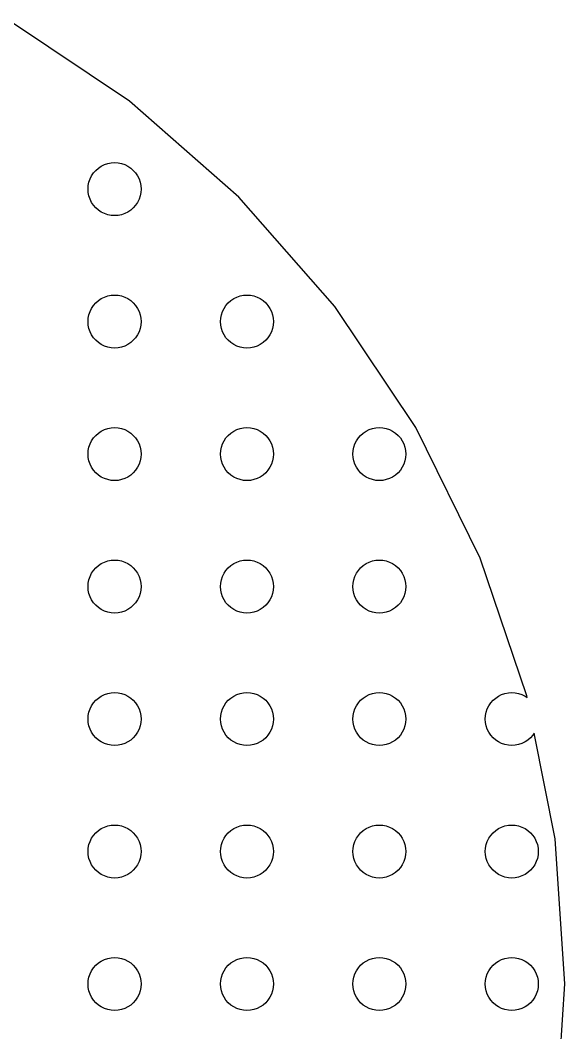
# Model space of a CAD drawing. Header units: metres. Extents: x -126 to 126, y -126 to 126.
# Drawn here: x 64.3 to 126, y -5.5 to 109.1 of the extents above; entities that cross this region are included whole.
import ezdxf

# ---------------------------------------------------------------- set-up
doc = ezdxf.new("R2010")
doc.units = ezdxf.units.M

msp = doc.modelspace()

# ---------------------------------------------------------------- linework, layer by layer
for p, q in [((76.7039, 99.9625), (63, 109.119)), ((89.0954, 89.0954), (76.7039, 99.9625)), ((73.8519, 92.7716), (74.2235, 92.8978)), ((74.2235, 92.8978), (74.6084, 92.9743)), ((74.6084, 92.9743), (75, 93)), ((75, 93), (75.3916, 92.9743)), ((75.3916, 92.9743), (75.7765, 92.8978)), ((75.7765, 92.8978), (76.148, 92.7716)), ((72.4019, 91.5), (72.6199, 91.8263)), ((72.6199, 91.8263), (72.8787, 92.1213)), ((72.8787, 92.1213), (73.1737, 92.3801)), ((73.1737, 92.3801), (73.5, 92.5981)), ((73.5, 92.5981), (73.8519, 92.7716)), ((76.148, 92.7716), (76.5, 92.5981)), ((76.5, 92.5981), (76.8263, 92.3801)), ((76.8263, 92.3801), (77.1213, 92.1213)), ((77.1213, 92.1213), (77.3801, 91.8263)), ((77.3801, 91.8263), (77.5981, 91.5)), ((72.0257, 90.3916), (72.1022, 90.7765)), ((72.1022, 90.7765), (72.2284, 91.148)), ((72.2284, 91.148), (72.4019, 91.5)), ((77.5981, 91.5), (77.7716, 91.148)), ((77.7716, 91.148), (77.8978, 90.7765)), ((77.8978, 90.7765), (77.9743, 90.3916)), ((72, 90), (72.0257, 90.3916)), ((72.0257, 89.6084), (72, 90)), ((72.1022, 89.2235), (72.0257, 89.6084)), ((77.9743, 89.6084), (77.8978, 89.2235)), ((77.9743, 90.3916), (78, 90)), ((78, 90), (77.9743, 89.6084)), ((72.2284, 88.8519), (72.1022, 89.2235)), ((72.4019, 88.5), (72.2284, 88.8519)), ((72.6199, 88.1737), (72.4019, 88.5)), ((77.5981, 88.5), (77.3801, 88.1737)), ((77.7716, 88.8519), (77.5981, 88.5)), ((77.8978, 89.2235), (77.7716, 88.8519)), ((99.9625, 76.7039), (89.0954, 89.0954)), ((72.8787, 87.8787), (72.6199, 88.1737)), ((73.1737, 87.6199), (72.8787, 87.8787)), ((73.5, 87.4019), (73.1737, 87.6199)), ((73.8519, 87.2284), (73.5, 87.4019)), ((74.2235, 87.1022), (73.8519, 87.2284)), ((76.148, 87.2284), (75.7765, 87.1022)), ((76.5, 87.4019), (76.148, 87.2284)), ((76.8263, 87.6199), (76.5, 87.4019)), ((77.1213, 87.8787), (76.8263, 87.6199)), ((77.3801, 88.1737), (77.1213, 87.8787)), ((74.6084, 87.0257), (74.2235, 87.1022)), ((75, 87), (74.6084, 87.0257)), ((75.3916, 87.0257), (75, 87)), ((75.7765, 87.1022), (75.3916, 87.0257)), ((74.2235, 77.8978), (74.6084, 77.9743)), ((74.6084, 77.9743), (75, 78)), ((75, 78), (75.3916, 77.9743)), ((75.3916, 77.9743), (75.7765, 77.8978)), ((89.2235, 77.8978), (89.6084, 77.9743)), ((89.6084, 77.9743), (90, 78)), ((90, 78), (90.3916, 77.9743)), ((90.3916, 77.9743), (90.7765, 77.8978)), ((72.4019, 76.5), (72.6199, 76.8263)), ((72.6199, 76.8263), (72.8787, 77.1213)), ((72.8787, 77.1213), (73.1737, 77.3801)), ((73.1737, 77.3801), (73.5, 77.5981)), ((73.5, 77.5981), (73.8519, 77.7716)), ((73.8519, 77.7716), (74.2235, 77.8978)), ((75.7765, 77.8978), (76.148, 77.7716)), ((76.148, 77.7716), (76.5, 77.5981)), ((76.5, 77.5981), (76.8263, 77.3801)), ((76.8263, 77.3801), (77.1213, 77.1213)), ((77.1213, 77.1213), (77.3801, 76.8263)), ((77.3801, 76.8263), (77.5981, 76.5)), ((87.4019, 76.5), (87.6199, 76.8263)), ((87.6199, 76.8263), (87.8787, 77.1213)), ((87.8787, 77.1213), (88.1737, 77.3801)), ((88.1737, 77.3801), (88.5, 77.5981)), ((88.5, 77.5981), (88.8519, 77.7716)), ((88.8519, 77.7716), (89.2235, 77.8978)), ((90.7765, 77.8978), (91.148, 77.7716)), ((91.148, 77.7716), (91.5, 77.5981)), ((91.5, 77.5981), (91.8263, 77.3801)), ((91.8263, 77.3801), (92.1213, 77.1213)), ((92.1213, 77.1213), (92.3801, 76.8263)), ((92.3801, 76.8263), (92.5981, 76.5)), ((72.0257, 75.3916), (72.1022, 75.7765)), ((72.1022, 75.7765), (72.2284, 76.148)), ((72.2284, 76.148), (72.4019, 76.5)), ((77.5981, 76.5), (77.7716, 76.148)), ((77.7716, 76.148), (77.8978, 75.7765)), ((77.8978, 75.7765), (77.9743, 75.3916)), ((87.0257, 75.3916), (87.1022, 75.7765)), ((87.1022, 75.7765), (87.2284, 76.148)), ((87.2284, 76.148), (87.4019, 76.5)), ((92.5981, 76.5), (92.7716, 76.148)), ((92.7716, 76.148), (92.8978, 75.7765)), ((92.8978, 75.7765), (92.9743, 75.3916)), ((109.119, 63), (99.9625, 76.7039)), ((72, 75), (72.0257, 75.3916)), ((72.0257, 74.6084), (72, 75)), ((72.1022, 74.2235), (72.0257, 74.6084)), ((77.9743, 74.6084), (77.8978, 74.2235)), ((77.9743, 75.3916), (78, 75)), ((78, 75), (77.9743, 74.6084)), ((87, 75), (87.0257, 75.3916)), ((87.0257, 74.6084), (87, 75)), ((87.1022, 74.2235), (87.0257, 74.6084)), ((92.9743, 74.6084), (92.8978, 74.2235)), ((92.9743, 75.3916), (93, 75)), ((93, 75), (92.9743, 74.6084)), ((72.2284, 73.8519), (72.1022, 74.2235)), ((72.4019, 73.5), (72.2284, 73.8519)), ((72.6199, 73.1737), (72.4019, 73.5)), ((77.5981, 73.5), (77.3801, 73.1737)), ((77.7716, 73.8519), (77.5981, 73.5)), ((77.8978, 74.2235), (77.7716, 73.8519)), ((87.2284, 73.8519), (87.1022, 74.2235)), ((87.4019, 73.5), (87.2284, 73.8519)), ((87.6199, 73.1737), (87.4019, 73.5)), ((92.5981, 73.5), (92.3801, 73.1737)), ((92.7716, 73.8519), (92.5981, 73.5)), ((92.8978, 74.2235), (92.7716, 73.8519)), ((72.8787, 72.8787), (72.6199, 73.1737)), ((73.1737, 72.6199), (72.8787, 72.8787)), ((73.5, 72.4019), (73.1737, 72.6199)), ((73.8519, 72.2284), (73.5, 72.4019)), ((74.2235, 72.1022), (73.8519, 72.2284)), ((76.148, 72.2284), (75.7765, 72.1022)), ((76.5, 72.4019), (76.148, 72.2284)), ((76.8263, 72.6199), (76.5, 72.4019)), ((77.1213, 72.8787), (76.8263, 72.6199)), ((77.3801, 73.1737), (77.1213, 72.8787)), ((87.8787, 72.8787), (87.6199, 73.1737)), ((88.1737, 72.6199), (87.8787, 72.8787)), ((88.5, 72.4019), (88.1737, 72.6199)), ((88.8519, 72.2284), (88.5, 72.4019)), ((89.2235, 72.1022), (88.8519, 72.2284)), ((91.148, 72.2284), (90.7765, 72.1022)), ((91.5, 72.4019), (91.148, 72.2284)), ((91.8263, 72.6199), (91.5, 72.4019)), ((92.1213, 72.8787), (91.8263, 72.6199)), ((92.3801, 73.1737), (92.1213, 72.8787)), ((74.6084, 72.0257), (74.2235, 72.1022)), ((75, 72), (74.6084, 72.0257)), ((75.3916, 72.0257), (75, 72)), ((75.7765, 72.1022), (75.3916, 72.0257)), ((89.6084, 72.0257), (89.2235, 72.1022)), ((90, 72), (89.6084, 72.0257)), ((90.3916, 72.0257), (90, 72)), ((90.7765, 72.1022), (90.3916, 72.0257)), ((72.6199, 61.8263), (72.8787, 62.1213)), ((72.8787, 62.1213), (73.1737, 62.3801)), ((73.1737, 62.3801), (73.5, 62.5981)), ((73.5, 62.5981), (73.8519, 62.7716)), ((73.8519, 62.7716), (74.2235, 62.8978)), ((74.2235, 62.8978), (74.6084, 62.9743)), ((74.6084, 62.9743), (75, 63)), ((75, 63), (75.3916, 62.9743)), ((75.3916, 62.9743), (75.7765, 62.8978)), ((75.7765, 62.8978), (76.148, 62.7716)), ((76.148, 62.7716), (76.5, 62.5981)), ((76.5, 62.5981), (76.8263, 62.3801)), ((76.8263, 62.3801), (77.1213, 62.1213)), ((77.1213, 62.1213), (77.3801, 61.8263)), ((87.6199, 61.8263), (87.8787, 62.1213)), ((87.8787, 62.1213), (88.1737, 62.3801)), ((88.1737, 62.3801), (88.5, 62.5981)), ((88.5, 62.5981), (88.8519, 62.7716)), ((88.8519, 62.7716), (89.2235, 62.8978)), ((89.2235, 62.8978), (89.6084, 62.9743)), ((89.6084, 62.9743), (90, 63)), ((90, 63), (90.3916, 62.9743)), ((90.3916, 62.9743), (90.7765, 62.8978)), ((90.7765, 62.8978), (91.148, 62.7716)), ((91.148, 62.7716), (91.5, 62.5981)), ((91.5, 62.5981), (91.8263, 62.3801)), ((91.8263, 62.3801), (92.1213, 62.1213)), ((92.1213, 62.1213), (92.3801, 61.8263)), ((102.62, 61.8263), (102.879, 62.1213)), ((102.879, 62.1213), (103.174, 62.3801)), ((103.174, 62.3801), (103.5, 62.5981)), ((103.5, 62.5981), (103.852, 62.7716)), ((103.852, 62.7716), (104.224, 62.8978)), ((104.224, 62.8978), (104.608, 62.9743)), ((104.608, 62.9743), (105, 63)), ((105, 63), (105.392, 62.9743)), ((105.392, 62.9743), (105.776, 62.8978)), ((105.776, 62.8978), (106.148, 62.7716)), ((106.148, 62.7716), (106.5, 62.5981)), ((106.5, 62.5981), (106.826, 62.3801)), ((106.826, 62.3801), (107.121, 62.1213)), ((107.121, 62.1213), (107.38, 61.8263)), ((116.409, 48.2181), (109.119, 63)), ((72.0257, 60.3916), (72.1022, 60.7765)), ((72.1022, 60.7765), (72.2284, 61.148)), ((72.2284, 61.148), (72.4019, 61.5)), ((72.4019, 61.5), (72.6199, 61.8263)), ((77.3801, 61.8263), (77.5981, 61.5)), ((77.5981, 61.5), (77.7716, 61.148)), ((77.7716, 61.148), (77.8978, 60.7765)), ((77.8978, 60.7765), (77.9743, 60.3916)), ((87.0257, 60.3916), (87.1022, 60.7765)), ((87.1022, 60.7765), (87.2284, 61.148)), ((87.2284, 61.148), (87.4019, 61.5)), ((87.4019, 61.5), (87.6199, 61.8263)), ((92.3801, 61.8263), (92.5981, 61.5)), ((92.5981, 61.5), (92.7716, 61.148)), ((92.7716, 61.148), (92.8978, 60.7765)), ((92.8978, 60.7765), (92.9743, 60.3916)), ((102.026, 60.3916), (102.102, 60.7765)), ((102.102, 60.7765), (102.228, 61.148)), ((102.228, 61.148), (102.402, 61.5)), ((102.402, 61.5), (102.62, 61.8263)), ((107.38, 61.8263), (107.598, 61.5)), ((107.598, 61.5), (107.772, 61.148)), ((107.772, 61.148), (107.898, 60.7765)), ((107.898, 60.7765), (107.974, 60.3916)), ((72, 60), (72.0257, 60.3916)), ((72.0257, 59.6084), (72, 60)), ((77.9743, 60.3916), (78, 60)), ((78, 60), (77.9743, 59.6084)), ((87, 60), (87.0257, 60.3916)), ((87.0257, 59.6084), (87, 60)), ((92.9743, 60.3916), (93, 60)), ((93, 60), (92.9743, 59.6084)), ((102, 60), (102.026, 60.3916)), ((102.026, 59.6084), (102, 60)), ((107.974, 60.3916), (108, 60)), ((108, 60), (107.974, 59.6084)), ((72.1022, 59.2235), (72.0257, 59.6084)), ((72.2284, 58.8519), (72.1022, 59.2235)), ((72.4019, 58.5), (72.2284, 58.8519)), ((72.6199, 58.1737), (72.4019, 58.5)), ((77.5981, 58.5), (77.3801, 58.1737)), ((77.7716, 58.8519), (77.5981, 58.5)), ((77.8978, 59.2235), (77.7716, 58.8519)), ((77.9743, 59.6084), (77.8978, 59.2235)), ((87.1022, 59.2235), (87.0257, 59.6084)), ((87.2284, 58.8519), (87.1022, 59.2235)), ((87.4019, 58.5), (87.2284, 58.8519)), ((87.6199, 58.1737), (87.4019, 58.5)), ((92.5981, 58.5), (92.3801, 58.1737)), ((92.7716, 58.8519), (92.5981, 58.5)), ((92.8978, 59.2235), (92.7716, 58.8519)), ((92.9743, 59.6084), (92.8978, 59.2235)), ((102.102, 59.2235), (102.026, 59.6084)), ((102.228, 58.8519), (102.102, 59.2235)), ((102.402, 58.5), (102.228, 58.8519)), ((102.62, 58.1737), (102.402, 58.5)), ((107.598, 58.5), (107.38, 58.1737)), ((107.772, 58.8519), (107.598, 58.5)), ((107.898, 59.2235), (107.772, 58.8519)), ((107.974, 59.6084), (107.898, 59.2235)), ((72.8787, 57.8787), (72.6199, 58.1737)), ((73.1737, 57.6199), (72.8787, 57.8787)), ((73.5, 57.4019), (73.1737, 57.6199)), ((73.8519, 57.2284), (73.5, 57.4019)), ((76.5, 57.4019), (76.148, 57.2284)), ((76.8263, 57.6199), (76.5, 57.4019)), ((77.1213, 57.8787), (76.8263, 57.6199)), ((77.3801, 58.1737), (77.1213, 57.8787)), ((87.8787, 57.8787), (87.6199, 58.1737)), ((88.1737, 57.6199), (87.8787, 57.8787)), ((88.5, 57.4019), (88.1737, 57.6199)), ((88.8519, 57.2284), (88.5, 57.4019)), ((91.5, 57.4019), (91.148, 57.2284)), ((91.8263, 57.6199), (91.5, 57.4019)), ((92.1213, 57.8787), (91.8263, 57.6199)), ((92.3801, 58.1737), (92.1213, 57.8787)), ((102.879, 57.8787), (102.62, 58.1737)), ((103.174, 57.6199), (102.879, 57.8787)), ((103.5, 57.4019), (103.174, 57.6199)), ((103.852, 57.2284), (103.5, 57.4019)), ((106.5, 57.4019), (106.148, 57.2284)), ((106.826, 57.6199), (106.5, 57.4019)), ((107.121, 57.8787), (106.826, 57.6199)), ((107.38, 58.1737), (107.121, 57.8787)), ((74.2235, 57.1022), (73.8519, 57.2284)), ((74.6084, 57.0257), (74.2235, 57.1022)), ((75, 57), (74.6084, 57.0257)), ((75.3916, 57.0257), (75, 57)), ((75.7765, 57.1022), (75.3916, 57.0257)), ((76.148, 57.2284), (75.7765, 57.1022)), ((89.2235, 57.1022), (88.8519, 57.2284)), ((89.6084, 57.0257), (89.2235, 57.1022)), ((90, 57), (89.6084, 57.0257)), ((90.3916, 57.0257), (90, 57)), ((90.7765, 57.1022), (90.3916, 57.0257)), ((91.148, 57.2284), (90.7765, 57.1022)), ((104.224, 57.1022), (103.852, 57.2284)), ((104.608, 57.0257), (104.224, 57.1022)), ((105, 57), (104.608, 57.0257)), ((105.392, 57.0257), (105, 57)), ((105.776, 57.1022), (105.392, 57.0257)), ((106.148, 57.2284), (105.776, 57.1022)), ((121.707, 32.6112), (116.409, 48.2181)), ((72.6199, 46.8263), (72.8787, 47.1213)), ((72.8787, 47.1213), (73.1737, 47.3801)), ((73.1737, 47.3801), (73.5, 47.5981)), ((73.5, 47.5981), (73.8519, 47.7716)), ((73.8519, 47.7716), (74.2235, 47.8978)), ((74.2235, 47.8978), (74.6084, 47.9743)), ((74.6084, 47.9743), (75, 48)), ((75, 48), (75.3916, 47.9743)), ((75.3916, 47.9743), (75.7765, 47.8978)), ((75.7765, 47.8978), (76.148, 47.7716)), ((76.148, 47.7716), (76.5, 47.5981)), ((76.5, 47.5981), (76.8263, 47.3801)), ((76.8263, 47.3801), (77.1213, 47.1213)), ((77.1213, 47.1213), (77.3801, 46.8263)), ((87.6199, 46.8263), (87.8787, 47.1213)), ((87.8787, 47.1213), (88.1737, 47.3801)), ((88.1737, 47.3801), (88.5, 47.5981)), ((88.5, 47.5981), (88.8519, 47.7716)), ((88.8519, 47.7716), (89.2235, 47.8978)), ((89.2235, 47.8978), (89.6084, 47.9743)), ((89.6084, 47.9743), (90, 48)), ((90, 48), (90.3916, 47.9743)), ((90.3916, 47.9743), (90.7765, 47.8978)), ((90.7765, 47.8978), (91.148, 47.7716)), ((91.148, 47.7716), (91.5, 47.5981)), ((91.5, 47.5981), (91.8263, 47.3801)), ((91.8263, 47.3801), (92.1213, 47.1213)), ((92.1213, 47.1213), (92.3801, 46.8263)), ((102.62, 46.8263), (102.879, 47.1213)), ((102.879, 47.1213), (103.174, 47.3801)), ((103.174, 47.3801), (103.5, 47.5981)), ((103.5, 47.5981), (103.852, 47.7716)), ((103.852, 47.7716), (104.224, 47.8978)), ((104.224, 47.8978), (104.608, 47.9743)), ((104.608, 47.9743), (105, 48)), ((105, 48), (105.392, 47.9743)), ((105.392, 47.9743), (105.776, 47.8978)), ((105.776, 47.8978), (106.148, 47.7716)), ((106.148, 47.7716), (106.5, 47.5981)), ((106.5, 47.5981), (106.826, 47.3801)), ((106.826, 47.3801), (107.121, 47.1213)), ((107.121, 47.1213), (107.38, 46.8263)), ((72.1022, 45.7765), (72.2284, 46.148)), ((72.2284, 46.148), (72.4019, 46.5)), ((72.4019, 46.5), (72.6199, 46.8263)), ((77.3801, 46.8263), (77.5981, 46.5)), ((77.5981, 46.5), (77.7716, 46.148)), ((77.7716, 46.148), (77.8978, 45.7765)), ((87.1022, 45.7765), (87.2284, 46.148)), ((87.2284, 46.148), (87.4019, 46.5)), ((87.4019, 46.5), (87.6199, 46.8263)), ((92.3801, 46.8263), (92.5981, 46.5)), ((92.5981, 46.5), (92.7716, 46.148)), ((92.7716, 46.148), (92.8978, 45.7765)), ((102.102, 45.7765), (102.228, 46.148)), ((102.228, 46.148), (102.402, 46.5)), ((102.402, 46.5), (102.62, 46.8263)), ((107.38, 46.8263), (107.598, 46.5)), ((107.598, 46.5), (107.772, 46.148)), ((107.772, 46.148), (107.898, 45.7765)), ((72, 45), (72.0257, 45.3916)), ((72.0257, 44.6084), (72, 45)), ((72.0257, 45.3916), (72.1022, 45.7765)), ((77.8978, 45.7765), (77.9743, 45.3916)), ((77.9743, 45.3916), (78, 45)), ((78, 45), (77.9743, 44.6084)), ((87, 45), (87.0257, 45.3916)), ((87.0257, 44.6084), (87, 45)), ((87.0257, 45.3916), (87.1022, 45.7765)), ((92.8978, 45.7765), (92.9743, 45.3916)), ((92.9743, 45.3916), (93, 45)), ((93, 45), (92.9743, 44.6084)), ((102, 45), (102.026, 45.3916)), ((102.026, 44.6084), (102, 45)), ((102.026, 45.3916), (102.102, 45.7765)), ((107.898, 45.7765), (107.974, 45.3916)), ((107.974, 45.3916), (108, 45)), ((108, 45), (107.974, 44.6084)), ((72.1022, 44.2235), (72.0257, 44.6084)), ((72.2284, 43.8519), (72.1022, 44.2235)), ((72.4019, 43.5), (72.2284, 43.8519)), ((77.7716, 43.8519), (77.5981, 43.5)), ((77.8978, 44.2235), (77.7716, 43.8519)), ((77.9743, 44.6084), (77.8978, 44.2235)), ((87.1022, 44.2235), (87.0257, 44.6084)), ((87.2284, 43.8519), (87.1022, 44.2235)), ((87.4019, 43.5), (87.2284, 43.8519)), ((92.7716, 43.8519), (92.5981, 43.5)), ((92.8978, 44.2235), (92.7716, 43.8519)), ((92.9743, 44.6084), (92.8978, 44.2235)), ((102.102, 44.2235), (102.026, 44.6084)), ((102.228, 43.8519), (102.102, 44.2235)), ((102.402, 43.5), (102.228, 43.8519)), ((107.772, 43.8519), (107.598, 43.5)), ((107.898, 44.2235), (107.772, 43.8519)), ((107.974, 44.6084), (107.898, 44.2235)), ((72.6199, 43.1737), (72.4019, 43.5)), ((72.8787, 42.8787), (72.6199, 43.1737)), ((73.1737, 42.6199), (72.8787, 42.8787)), ((73.5, 42.4019), (73.1737, 42.6199)), ((76.8263, 42.6199), (76.5, 42.4019)), ((77.1213, 42.8787), (76.8263, 42.6199)), ((77.3801, 43.1737), (77.1213, 42.8787)), ((77.5981, 43.5), (77.3801, 43.1737)), ((87.6199, 43.1737), (87.4019, 43.5)), ((87.8787, 42.8787), (87.6199, 43.1737)), ((88.1737, 42.6199), (87.8787, 42.8787)), ((88.5, 42.4019), (88.1737, 42.6199)), ((91.8263, 42.6199), (91.5, 42.4019)), ((92.1213, 42.8787), (91.8263, 42.6199)), ((92.3801, 43.1737), (92.1213, 42.8787)), ((92.5981, 43.5), (92.3801, 43.1737)), ((102.62, 43.1737), (102.402, 43.5)), ((102.879, 42.8787), (102.62, 43.1737)), ((103.174, 42.6199), (102.879, 42.8787)), ((103.5, 42.4019), (103.174, 42.6199)), ((106.826, 42.6199), (106.5, 42.4019)), ((107.121, 42.8787), (106.826, 42.6199)), ((107.38, 43.1737), (107.121, 42.8787)), ((107.598, 43.5), (107.38, 43.1737)), ((73.8519, 42.2284), (73.5, 42.4019)), ((74.2235, 42.1022), (73.8519, 42.2284)), ((74.6084, 42.0257), (74.2235, 42.1022)), ((75, 42), (74.6084, 42.0257)), ((75.3916, 42.0257), (75, 42)), ((75.7765, 42.1022), (75.3916, 42.0257)), ((76.148, 42.2284), (75.7765, 42.1022)), ((76.5, 42.4019), (76.148, 42.2284)), ((88.8519, 42.2284), (88.5, 42.4019)), ((89.2235, 42.1022), (88.8519, 42.2284)), ((89.6084, 42.0257), (89.2235, 42.1022)), ((90, 42), (89.6084, 42.0257)), ((90.3916, 42.0257), (90, 42)), ((90.7765, 42.1022), (90.3916, 42.0257)), ((91.148, 42.2284), (90.7765, 42.1022)), ((91.5, 42.4019), (91.148, 42.2284)), ((103.852, 42.2284), (103.5, 42.4019)), ((104.224, 42.1022), (103.852, 42.2284)), ((104.608, 42.0257), (104.224, 42.1022)), ((105, 42), (104.608, 42.0257)), ((105.392, 42.0257), (105, 42)), ((105.776, 42.1022), (105.392, 42.0257)), ((106.148, 42.2284), (105.776, 42.1022)), ((106.5, 42.4019), (106.148, 42.2284)), ((72.6199, 31.8263), (72.8787, 32.1213)), ((72.8787, 32.1213), (73.1737, 32.3801)), ((73.1737, 32.3801), (73.5, 32.5981)), ((73.5, 32.5981), (73.8519, 32.7716)), ((73.8519, 32.7716), (74.2235, 32.8978)), ((74.2235, 32.8978), (74.6084, 32.9743)), ((74.6084, 32.9743), (75, 33)), ((75, 33), (75.3916, 32.9743)), ((75.3916, 32.9743), (75.7765, 32.8978)), ((75.7765, 32.8978), (76.148, 32.7716)), ((76.148, 32.7716), (76.5, 32.5981)), ((76.5, 32.5981), (76.8263, 32.3801)), ((76.8263, 32.3801), (77.1213, 32.1213)), ((77.1213, 32.1213), (77.3801, 31.8263)), ((87.6199, 31.8263), (87.8787, 32.1213)), ((87.8787, 32.1213), (88.1737, 32.3801)), ((88.1737, 32.3801), (88.5, 32.5981)), ((88.5, 32.5981), (88.8519, 32.7716)), ((88.8519, 32.7716), (89.2235, 32.8978)), ((89.2235, 32.8978), (89.6084, 32.9743)), ((89.6084, 32.9743), (90, 33)), ((90, 33), (90.3916, 32.9743)), ((90.3916, 32.9743), (90.7765, 32.8978)), ((90.7765, 32.8978), (91.148, 32.7716)), ((91.148, 32.7716), (91.5, 32.5981)), ((91.5, 32.5981), (91.8263, 32.3801)), ((91.8263, 32.3801), (92.1213, 32.1213)), ((92.1213, 32.1213), (92.3801, 31.8263)), ((102.62, 31.8263), (102.879, 32.1213)), ((102.879, 32.1213), (103.174, 32.3801)), ((103.174, 32.3801), (103.5, 32.5981)), ((103.5, 32.5981), (103.852, 32.7716)), ((103.852, 32.7716), (104.224, 32.8978)), ((104.224, 32.8978), (104.608, 32.9743)), ((104.608, 32.9743), (105, 33)), ((105, 33), (105.392, 32.9743)), ((105.392, 32.9743), (105.776, 32.8978)), ((105.776, 32.8978), (106.148, 32.7716)), ((106.148, 32.7716), (106.5, 32.5981)), ((106.5, 32.5981), (106.826, 32.3801)), ((106.826, 32.3801), (107.121, 32.1213)), ((107.121, 32.1213), (107.38, 31.8263)), ((117.62, 31.8263), (117.879, 32.1213)), ((117.879, 32.1213), (118.174, 32.3801)), ((118.174, 32.3801), (118.5, 32.5981)), ((118.5, 32.5981), (118.852, 32.7716)), ((118.852, 32.7716), (119.224, 32.8978)), ((119.224, 32.8978), (119.608, 32.9743)), ((119.608, 32.9743), (120, 33)), ((120, 33), (120.392, 32.9743)), ((120.392, 32.9743), (120.776, 32.8978)), ((120.776, 32.8978), (121.148, 32.7716)), ((121.148, 32.7716), (121.5, 32.5981)), ((121.5, 32.5981), (121.741, 32.4368)), ((121.741, 32.4368), (121.707, 32.6112)), ((72.1022, 30.7764), (72.2284, 31.148)), ((72.2284, 31.148), (72.4019, 31.5)), ((72.4019, 31.5), (72.6199, 31.8263)), ((77.3801, 31.8263), (77.5981, 31.5)), ((77.5981, 31.5), (77.7716, 31.148)), ((77.7716, 31.148), (77.8978, 30.7764)), ((87.1022, 30.7764), (87.2284, 31.148)), ((87.2284, 31.148), (87.4019, 31.5)), ((87.4019, 31.5), (87.6199, 31.8263)), ((92.3801, 31.8263), (92.5981, 31.5)), ((92.5981, 31.5), (92.7716, 31.148)), ((92.7716, 31.148), (92.8978, 30.7764)), ((102.102, 30.7764), (102.228, 31.148)), ((102.228, 31.148), (102.402, 31.5)), ((102.402, 31.5), (102.62, 31.8263)), ((107.38, 31.8263), (107.598, 31.5)), ((107.598, 31.5), (107.772, 31.148)), ((107.772, 31.148), (107.898, 30.7764)), ((117.102, 30.7764), (117.228, 31.148)), ((117.228, 31.148), (117.402, 31.5)), ((117.402, 31.5), (117.62, 31.8263)), ((72, 30), (72.0257, 30.3916)), ((72.0257, 29.6084), (72, 30)), ((72.0257, 30.3916), (72.1022, 30.7764)), ((77.8978, 30.7764), (77.9743, 30.3916)), ((77.9743, 30.3916), (78, 30)), ((78, 30), (77.9743, 29.6084)), ((87, 30), (87.0257, 30.3916)), ((87.0257, 29.6084), (87, 30)), ((87.0257, 30.3916), (87.1022, 30.7764)), ((92.8978, 30.7764), (92.9743, 30.3916)), ((92.9743, 30.3916), (93, 30)), ((93, 30), (92.9743, 29.6084)), ((102, 30), (102.026, 30.3916)), ((102.026, 29.6084), (102, 30)), ((102.026, 30.3916), (102.102, 30.7764)), ((107.898, 30.7764), (107.974, 30.3916)), ((107.974, 30.3916), (108, 30)), ((108, 30), (107.974, 29.6084)), ((117, 30), (117.026, 30.3916)), ((117.026, 29.6084), (117, 30)), ((117.026, 30.3916), (117.102, 30.7764)), ((72.1022, 29.2235), (72.0257, 29.6084)), ((72.2284, 28.8519), (72.1022, 29.2235)), ((72.4019, 28.5), (72.2284, 28.8519)), ((77.7716, 28.8519), (77.5981, 28.5)), ((77.8978, 29.2235), (77.7716, 28.8519)), ((77.9743, 29.6084), (77.8978, 29.2235)), ((87.1022, 29.2235), (87.0257, 29.6084)), ((87.2284, 28.8519), (87.1022, 29.2235)), ((87.4019, 28.5), (87.2284, 28.8519)), ((92.7716, 28.8519), (92.5981, 28.5)), ((92.8978, 29.2235), (92.7716, 28.8519)), ((92.9743, 29.6084), (92.8978, 29.2235)), ((102.102, 29.2235), (102.026, 29.6084)), ((102.228, 28.8519), (102.102, 29.2235)), ((102.402, 28.5), (102.228, 28.8519)), ((107.772, 28.8519), (107.598, 28.5)), ((107.898, 29.2235), (107.772, 28.8519)), ((107.974, 29.6084), (107.898, 29.2235)), ((117.102, 29.2235), (117.026, 29.6084)), ((117.228, 28.8519), (117.102, 29.2235)), ((117.402, 28.5), (117.228, 28.8519)), ((72.6199, 28.1737), (72.4019, 28.5)), ((72.8787, 27.8787), (72.6199, 28.1737)), ((73.1737, 27.6199), (72.8787, 27.8787)), ((73.5, 27.4019), (73.1737, 27.6199)), ((76.8263, 27.6199), (76.5, 27.4019)), ((77.1213, 27.8787), (76.8263, 27.6199)), ((77.3801, 28.1737), (77.1213, 27.8787)), ((77.5981, 28.5), (77.3801, 28.1737)), ((87.6199, 28.1737), (87.4019, 28.5)), ((87.8787, 27.8787), (87.6199, 28.1737)), ((88.1737, 27.6199), (87.8787, 27.8787)), ((88.5, 27.4019), (88.1737, 27.6199)), ((91.8263, 27.6199), (91.5, 27.4019)), ((92.1213, 27.8787), (91.8263, 27.6199)), ((92.3801, 28.1737), (92.1213, 27.8787)), ((92.5981, 28.5), (92.3801, 28.1737)), ((102.62, 28.1737), (102.402, 28.5)), ((102.879, 27.8787), (102.62, 28.1737)), ((103.174, 27.6199), (102.879, 27.8787)), ((103.5, 27.4019), (103.174, 27.6199)), ((106.826, 27.6199), (106.5, 27.4019)), ((107.121, 27.8787), (106.826, 27.6199)), ((107.38, 28.1737), (107.121, 27.8787)), ((107.598, 28.5), (107.38, 28.1737)), ((117.62, 28.1737), (117.402, 28.5)), ((117.879, 27.8787), (117.62, 28.1737)), ((118.174, 27.6199), (117.879, 27.8787)), ((118.5, 27.4019), (118.174, 27.6199)), ((121.826, 27.6199), (121.5, 27.4019)), ((122.121, 27.8787), (121.826, 27.6199)), ((122.38, 28.1737), (122.121, 27.8787)), ((122.541, 28.4151), (122.38, 28.1737)), ((124.922, 16.4463), (122.541, 28.4151)), ((73.8519, 27.2283), (73.5, 27.4019)), ((74.2235, 27.1022), (73.8519, 27.2283)), ((74.6084, 27.0257), (74.2235, 27.1022)), ((75, 27), (74.6084, 27.0257)), ((75.3916, 27.0257), (75, 27)), ((75.7765, 27.1022), (75.3916, 27.0257)), ((76.148, 27.2283), (75.7765, 27.1022)), ((76.5, 27.4019), (76.148, 27.2283)), ((88.8519, 27.2283), (88.5, 27.4019)), ((89.2235, 27.1022), (88.8519, 27.2283)), ((89.6084, 27.0257), (89.2235, 27.1022)), ((90, 27), (89.6084, 27.0257)), ((90.3916, 27.0257), (90, 27)), ((90.7765, 27.1022), (90.3916, 27.0257)), ((91.148, 27.2283), (90.7765, 27.1022)), ((91.5, 27.4019), (91.148, 27.2283)), ((103.852, 27.2283), (103.5, 27.4019)), ((104.224, 27.1022), (103.852, 27.2283)), ((104.608, 27.0257), (104.224, 27.1022)), ((105, 27), (104.608, 27.0257)), ((105.392, 27.0257), (105, 27)), ((105.776, 27.1022), (105.392, 27.0257)), ((106.148, 27.2283), (105.776, 27.1022)), ((106.5, 27.4019), (106.148, 27.2283)), ((118.852, 27.2283), (118.5, 27.4019)), ((119.224, 27.1022), (118.852, 27.2283)), ((119.608, 27.0257), (119.224, 27.1022)), ((120, 27), (119.608, 27.0257)), ((120.392, 27.0257), (120, 27)), ((120.776, 27.1022), (120.392, 27.0257)), ((121.148, 27.2283), (120.776, 27.1022)), ((121.5, 27.4019), (121.148, 27.2283)), ((72.8787, 17.1213), (73.1737, 17.3801)), ((73.1737, 17.3801), (73.5, 17.5981)), ((73.5, 17.5981), (73.8519, 17.7716)), ((73.8519, 17.7716), (74.2235, 17.8978)), ((74.2235, 17.8978), (74.6084, 17.9743)), ((74.6084, 17.9743), (75, 18)), ((75, 18), (75.3916, 17.9743)), ((75.3916, 17.9743), (75.7765, 17.8978)), ((75.7765, 17.8978), (76.148, 17.7716)), ((76.148, 17.7716), (76.5, 17.5981)), ((76.5, 17.5981), (76.8263, 17.3801)), ((76.8263, 17.3801), (77.1213, 17.1213)), ((87.8787, 17.1213), (88.1737, 17.3801)), ((88.1737, 17.3801), (88.5, 17.5981)), ((88.5, 17.5981), (88.8519, 17.7716)), ((88.8519, 17.7716), (89.2235, 17.8978)), ((89.2235, 17.8978), (89.6084, 17.9743)), ((89.6084, 17.9743), (90, 18)), ((90, 18), (90.3916, 17.9743)), ((90.3916, 17.9743), (90.7765, 17.8978)), ((90.7765, 17.8978), (91.148, 17.7716)), ((91.148, 17.7716), (91.5, 17.5981)), ((91.5, 17.5981), (91.8263, 17.3801)), ((91.8263, 17.3801), (92.1213, 17.1213)), ((102.879, 17.1213), (103.174, 17.3801)), ((103.174, 17.3801), (103.5, 17.5981)), ((103.5, 17.5981), (103.852, 17.7716)), ((103.852, 17.7716), (104.224, 17.8978)), ((104.224, 17.8978), (104.608, 17.9743)), ((104.608, 17.9743), (105, 18)), ((105, 18), (105.392, 17.9743)), ((105.392, 17.9743), (105.776, 17.8978)), ((105.776, 17.8978), (106.148, 17.7716)), ((106.148, 17.7716), (106.5, 17.5981)), ((106.5, 17.5981), (106.826, 17.3801)), ((106.826, 17.3801), (107.121, 17.1213)), ((117.879, 17.1213), (118.174, 17.3801)), ((118.174, 17.3801), (118.5, 17.5981)), ((118.5, 17.5981), (118.852, 17.7716)), ((118.852, 17.7716), (119.224, 17.8978)), ((119.224, 17.8978), (119.608, 17.9743)), ((119.608, 17.9743), (120, 18)), ((120, 18), (120.392, 17.9743)), ((120.392, 17.9743), (120.776, 17.8978)), ((120.776, 17.8978), (121.148, 17.7716)), ((121.148, 17.7716), (121.5, 17.5981)), ((121.5, 17.5981), (121.826, 17.3801)), ((121.826, 17.3801), (122.121, 17.1213)), ((72.1022, 15.7764), (72.2284, 16.148)), ((72.2284, 16.148), (72.4019, 16.5)), ((72.4019, 16.5), (72.6199, 16.8263)), ((72.6199, 16.8263), (72.8787, 17.1213)), ((77.1213, 17.1213), (77.3801, 16.8263)), ((77.3801, 16.8263), (77.5981, 16.5)), ((77.5981, 16.5), (77.7716, 16.148)), ((77.7716, 16.148), (77.8978, 15.7764)), ((87.1022, 15.7764), (87.2284, 16.148)), ((87.2284, 16.148), (87.4019, 16.5)), ((87.4019, 16.5), (87.6199, 16.8263)), ((87.6199, 16.8263), (87.8787, 17.1213)), ((92.1213, 17.1213), (92.3801, 16.8263)), ((92.3801, 16.8263), (92.5981, 16.5)), ((92.5981, 16.5), (92.7716, 16.148)), ((92.7716, 16.148), (92.8978, 15.7764)), ((102.102, 15.7764), (102.228, 16.148)), ((102.228, 16.148), (102.402, 16.5)), ((102.402, 16.5), (102.62, 16.8263)), ((102.62, 16.8263), (102.879, 17.1213)), ((107.121, 17.1213), (107.38, 16.8263)), ((107.38, 16.8263), (107.598, 16.5)), ((107.598, 16.5), (107.772, 16.148)), ((107.772, 16.148), (107.898, 15.7764)), ((117.102, 15.7764), (117.228, 16.148)), ((117.228, 16.148), (117.402, 16.5)), ((117.402, 16.5), (117.62, 16.8263)), ((117.62, 16.8263), (117.879, 17.1213)), ((122.121, 17.1213), (122.38, 16.8263)), ((122.38, 16.8263), (122.598, 16.5)), ((122.598, 16.5), (122.772, 16.148)), ((122.772, 16.148), (122.898, 15.7764)), ((126, 0), (124.922, 16.4463)), ((72, 15), (72.0257, 15.3916)), ((72.0257, 14.6084), (72, 15)), ((72.0257, 15.3916), (72.1022, 15.7764)), ((77.8978, 15.7764), (77.9743, 15.3916)), ((77.9743, 15.3916), (78, 15)), ((78, 15), (77.9743, 14.6084)), ((87, 15), (87.0257, 15.3916)), ((87.0257, 14.6084), (87, 15)), ((87.0257, 15.3916), (87.1022, 15.7764)), ((92.8978, 15.7764), (92.9743, 15.3916)), ((92.9743, 15.3916), (93, 15)), ((93, 15), (92.9743, 14.6084)), ((102, 15), (102.026, 15.3916)), ((102.026, 14.6084), (102, 15)), ((102.026, 15.3916), (102.102, 15.7764)), ((107.898, 15.7764), (107.974, 15.3916)), ((107.974, 15.3916), (108, 15)), ((108, 15), (107.974, 14.6084)), ((117, 15), (117.026, 15.3916)), ((117.026, 14.6084), (117, 15)), ((117.026, 15.3916), (117.102, 15.7764)), ((122.898, 15.7764), (122.974, 15.3916)), ((122.974, 15.3916), (123, 15)), ((123, 15), (122.974, 14.6084)), ((72.1022, 14.2235), (72.0257, 14.6084)), ((72.2284, 13.8519), (72.1022, 14.2235)), ((72.4019, 13.5), (72.2284, 13.8519)), ((77.7716, 13.8519), (77.5981, 13.5)), ((77.8978, 14.2235), (77.7716, 13.8519)), ((77.9743, 14.6084), (77.8978, 14.2235)), ((87.1022, 14.2235), (87.0257, 14.6084)), ((87.2284, 13.8519), (87.1022, 14.2235)), ((87.4019, 13.5), (87.2284, 13.8519)), ((92.7716, 13.8519), (92.5981, 13.5)), ((92.8978, 14.2235), (92.7716, 13.8519)), ((92.9743, 14.6084), (92.8978, 14.2235)), ((102.102, 14.2235), (102.026, 14.6084)), ((102.228, 13.8519), (102.102, 14.2235)), ((102.402, 13.5), (102.228, 13.8519)), ((107.772, 13.8519), (107.598, 13.5)), ((107.898, 14.2235), (107.772, 13.8519)), ((107.974, 14.6084), (107.898, 14.2235)), ((117.102, 14.2235), (117.026, 14.6084)), ((117.228, 13.8519), (117.102, 14.2235)), ((117.402, 13.5), (117.228, 13.8519)), ((122.772, 13.8519), (122.598, 13.5)), ((122.898, 14.2235), (122.772, 13.8519)), ((122.974, 14.6084), (122.898, 14.2235)), ((72.6199, 13.1737), (72.4019, 13.5)), ((72.8787, 12.8787), (72.6199, 13.1737)), ((73.1737, 12.6199), (72.8787, 12.8787)), ((73.5, 12.4019), (73.1737, 12.6199)), ((76.8263, 12.6199), (76.5, 12.4019)), ((77.1213, 12.8787), (76.8263, 12.6199)), ((77.3801, 13.1737), (77.1213, 12.8787)), ((77.5981, 13.5), (77.3801, 13.1737)), ((87.6199, 13.1737), (87.4019, 13.5)), ((87.8787, 12.8787), (87.6199, 13.1737)), ((88.1737, 12.6199), (87.8787, 12.8787)), ((88.5, 12.4019), (88.1737, 12.6199)), ((91.8263, 12.6199), (91.5, 12.4019)), ((92.1213, 12.8787), (91.8263, 12.6199)), ((92.3801, 13.1737), (92.1213, 12.8787)), ((92.5981, 13.5), (92.3801, 13.1737)), ((102.62, 13.1737), (102.402, 13.5)), ((102.879, 12.8787), (102.62, 13.1737)), ((103.174, 12.6199), (102.879, 12.8787)), ((103.5, 12.4019), (103.174, 12.6199)), ((106.826, 12.6199), (106.5, 12.4019)), ((107.121, 12.8787), (106.826, 12.6199)), ((107.38, 13.1737), (107.121, 12.8787)), ((107.598, 13.5), (107.38, 13.1737)), ((117.62, 13.1737), (117.402, 13.5)), ((117.879, 12.8787), (117.62, 13.1737)), ((118.174, 12.6199), (117.879, 12.8787)), ((118.5, 12.4019), (118.174, 12.6199)), ((121.826, 12.6199), (121.5, 12.4019)), ((122.121, 12.8787), (121.826, 12.6199)), ((122.38, 13.1737), (122.121, 12.8787)), ((122.598, 13.5), (122.38, 13.1737)), ((73.8519, 12.2283), (73.5, 12.4019)), ((74.2235, 12.1022), (73.8519, 12.2283)), ((74.6084, 12.0257), (74.2235, 12.1022)), ((75, 12), (74.6084, 12.0257)), ((75.3916, 12.0257), (75, 12)), ((75.7765, 12.1022), (75.3916, 12.0257)), ((76.148, 12.2283), (75.7765, 12.1022)), ((76.5, 12.4019), (76.148, 12.2283)), ((88.8519, 12.2283), (88.5, 12.4019)), ((89.2235, 12.1022), (88.8519, 12.2283)), ((89.6084, 12.0257), (89.2235, 12.1022)), ((90, 12), (89.6084, 12.0257)), ((90.3916, 12.0257), (90, 12)), ((90.7765, 12.1022), (90.3916, 12.0257)), ((91.148, 12.2283), (90.7765, 12.1022)), ((91.5, 12.4019), (91.148, 12.2283)), ((103.852, 12.2283), (103.5, 12.4019)), ((104.224, 12.1022), (103.852, 12.2283)), ((104.608, 12.0257), (104.224, 12.1022)), ((105, 12), (104.608, 12.0257)), ((105.392, 12.0257), (105, 12)), ((105.776, 12.1022), (105.392, 12.0257)), ((106.148, 12.2283), (105.776, 12.1022)), ((106.5, 12.4019), (106.148, 12.2283)), ((118.852, 12.2283), (118.5, 12.4019)), ((119.224, 12.1022), (118.852, 12.2283)), ((119.608, 12.0257), (119.224, 12.1022)), ((120, 12), (119.608, 12.0257)), ((120.392, 12.0257), (120, 12)), ((120.776, 12.1022), (120.392, 12.0257)), ((121.148, 12.2283), (120.776, 12.1022)), ((121.5, 12.4019), (121.148, 12.2283)), ((72.8787, 2.12131), (73.1737, 2.38005)), ((73.1737, 2.38005), (73.5, 2.59807)), ((73.5, 2.59807), (73.8519, 2.77164)), ((73.8519, 2.77164), (74.2235, 2.89777)), ((74.2235, 2.89777), (74.6084, 2.97432)), ((74.6084, 2.97432), (75, 3)), ((75, 3), (75.3916, 2.97432)), ((75.3916, 2.97432), (75.7765, 2.89777)), ((75.7765, 2.89777), (76.148, 2.77164)), ((76.148, 2.77164), (76.5, 2.59807)), ((76.5, 2.59807), (76.8263, 2.38005)), ((76.8263, 2.38005), (77.1213, 2.12131)), ((87.8787, 2.12131), (88.1737, 2.38005)), ((88.1737, 2.38005), (88.5, 2.59807)), ((88.5, 2.59807), (88.8519, 2.77164)), ((88.8519, 2.77164), (89.2235, 2.89777)), ((89.2235, 2.89777), (89.6084, 2.97432)), ((89.6084, 2.97432), (90, 3)), ((90, 3), (90.3916, 2.97432)), ((90.3916, 2.97432), (90.7765, 2.89777)), ((90.7765, 2.89777), (91.148, 2.77164)), ((91.148, 2.77164), (91.5, 2.59807)), ((91.5, 2.59807), (91.8263, 2.38005)), ((91.8263, 2.38005), (92.1213, 2.12131)), ((102.879, 2.12131), (103.174, 2.38005)), ((103.174, 2.38005), (103.5, 2.59807)), ((103.5, 2.59807), (103.852, 2.77164)), ((103.852, 2.77164), (104.224, 2.89777)), ((104.224, 2.89777), (104.608, 2.97432)), ((104.608, 2.97432), (105, 3)), ((105, 3), (105.392, 2.97432)), ((105.392, 2.97432), (105.776, 2.89777)), ((105.776, 2.89777), (106.148, 2.77164)), ((106.148, 2.77164), (106.5, 2.59807)), ((106.5, 2.59807), (106.826, 2.38005)), ((106.826, 2.38005), (107.121, 2.12131)), ((117.879, 2.12131), (118.174, 2.38005)), ((118.174, 2.38005), (118.5, 2.59807)), ((118.5, 2.59807), (118.852, 2.77164)), ((118.852, 2.77164), (119.224, 2.89777)), ((119.224, 2.89777), (119.608, 2.97432)), ((119.608, 2.97432), (120, 3)), ((120, 3), (120.392, 2.97432)), ((120.392, 2.97432), (120.776, 2.89777)), ((120.776, 2.89777), (121.148, 2.77164)), ((121.148, 2.77164), (121.5, 2.59807)), ((121.5, 2.59807), (121.826, 2.38005)), ((121.826, 2.38005), (122.121, 2.12131)), ((72.1022, 0.77644), (72.2284, 1.14804)), ((72.2284, 1.14804), (72.4019, 1.5)), ((72.4019, 1.5), (72.6199, 1.82628)), ((72.6199, 1.82628), (72.8787, 2.12131)), ((77.1213, 2.12131), (77.3801, 1.82628)), ((77.3801, 1.82628), (77.5981, 1.5)), ((77.5981, 1.5), (77.7716, 1.14804)), ((77.7716, 1.14804), (77.8978, 0.77644)), ((87.1022, 0.77644), (87.2284, 1.14804)), ((87.2284, 1.14804), (87.4019, 1.5)), ((87.4019, 1.5), (87.6199, 1.82628)), ((87.6199, 1.82628), (87.8787, 2.12131)), ((92.1213, 2.12131), (92.3801, 1.82628)), ((92.3801, 1.82628), (92.5981, 1.5)), ((92.5981, 1.5), (92.7716, 1.14804)), ((92.7716, 1.14804), (92.8978, 0.77644)), ((102.102, 0.77644), (102.228, 1.14804)), ((102.228, 1.14804), (102.402, 1.5)), ((102.402, 1.5), (102.62, 1.82628)), ((102.62, 1.82628), (102.879, 2.12131)), ((107.121, 2.12131), (107.38, 1.82628)), ((107.38, 1.82628), (107.598, 1.5)), ((107.598, 1.5), (107.772, 1.14804)), ((107.772, 1.14804), (107.898, 0.77644)), ((117.102, 0.77644), (117.228, 1.14804)), ((117.228, 1.14804), (117.402, 1.5)), ((117.402, 1.5), (117.62, 1.82628)), ((117.62, 1.82628), (117.879, 2.12131)), ((122.121, 2.12131), (122.38, 1.82628)), ((122.38, 1.82628), (122.598, 1.5)), ((122.598, 1.5), (122.772, 1.14804)), ((122.772, 1.14804), (122.898, 0.77644)), ((72, 0), (72.0257, 0.39157)), ((72.0257, -0.39157), (72, 0)), ((72.0257, 0.39157), (72.1022, 0.77644)), ((77.8978, 0.77644), (77.9743, 0.39157)), ((77.9743, 0.39157), (78, 0)), ((78, 0), (77.9743, -0.39157)), ((87, 0), (87.0257, 0.39157)), ((87.0257, -0.39157), (87, 0)), ((87.0257, 0.39157), (87.1022, 0.77644)), ((92.8978, 0.77644), (92.9743, 0.39157)), ((92.9743, 0.39157), (93, 0)), ((93, 0), (92.9743, -0.39157)), ((102, 0), (102.026, 0.39157)), ((102.026, -0.39157), (102, 0)), ((102.026, 0.39157), (102.102, 0.77644)), ((107.898, 0.77644), (107.974, 0.39157)), ((107.974, 0.39157), (108, 0)), ((108, 0), (107.974, -0.39157)), ((117, 0), (117.026, 0.39157)), ((117.026, -0.39157), (117, 0)), ((117.026, 0.39157), (117.102, 0.77644)), ((122.898, 0.77644), (122.974, 0.39157)), ((122.974, 0.39157), (123, 0)), ((123, 0), (122.974, -0.39157)), ((124.922, -16.4463), (126, 0)), ((72.1022, -0.77644), (72.0257, -0.39157)), ((72.2284, -1.14804), (72.1022, -0.77644)), ((77.8978, -0.77644), (77.7716, -1.14804)), ((77.9743, -0.39157), (77.8978, -0.77644)), ((87.1022, -0.77644), (87.0257, -0.39157)), ((87.2284, -1.14804), (87.1022, -0.77644)), ((92.8978, -0.77644), (92.7716, -1.14804)), ((92.9743, -0.39157), (92.8978, -0.77644)), ((102.102, -0.77644), (102.026, -0.39157)), ((102.228, -1.14804), (102.102, -0.77644)), ((107.898, -0.77644), (107.772, -1.14804)), ((107.974, -0.39157), (107.898, -0.77644)), ((117.102, -0.77644), (117.026, -0.39157)), ((117.228, -1.14804), (117.102, -0.77644)), ((122.898, -0.77644), (122.772, -1.14804)), ((122.974, -0.39157), (122.898, -0.77644)), ((72.4019, -1.5), (72.2284, -1.14804)), ((72.6199, -1.82628), (72.4019, -1.5)), ((72.8787, -2.12131), (72.6199, -1.82628)), ((73.1737, -2.38005), (72.8787, -2.12131)), ((77.1213, -2.12131), (76.8263, -2.38005)), ((77.3801, -1.82628), (77.1213, -2.12131)), ((77.5981, -1.5), (77.3801, -1.82628)), ((77.7716, -1.14804), (77.5981, -1.5)), ((87.4019, -1.5), (87.2284, -1.14804)), ((87.6199, -1.82628), (87.4019, -1.5)), ((87.8787, -2.12131), (87.6199, -1.82628)), ((88.1737, -2.38005), (87.8787, -2.12131)), ((92.1213, -2.12131), (91.8263, -2.38005)), ((92.3801, -1.82628), (92.1213, -2.12131)), ((92.5981, -1.5), (92.3801, -1.82628)), ((92.7716, -1.14804), (92.5981, -1.5)), ((102.402, -1.5), (102.228, -1.14804)), ((102.62, -1.82628), (102.402, -1.5)), ((102.879, -2.12131), (102.62, -1.82628)), ((103.174, -2.38005), (102.879, -2.12131)), ((107.121, -2.12131), (106.826, -2.38005)), ((107.38, -1.82628), (107.121, -2.12131)), ((107.598, -1.5), (107.38, -1.82628)), ((107.772, -1.14804), (107.598, -1.5)), ((117.402, -1.5), (117.228, -1.14804)), ((117.62, -1.82628), (117.402, -1.5)), ((117.879, -2.12131), (117.62, -1.82628)), ((118.174, -2.38005), (117.879, -2.12131)), ((122.121, -2.12131), (121.826, -2.38005)), ((122.38, -1.82628), (122.121, -2.12131)), ((122.598, -1.5), (122.38, -1.82628)), ((122.772, -1.14804), (122.598, -1.5)), ((73.5, -2.59807), (73.1737, -2.38005)), ((73.8519, -2.77164), (73.5, -2.59807)), ((74.2235, -2.89777), (73.8519, -2.77164)), ((74.6084, -2.97432), (74.2235, -2.89777)), ((75, -3), (74.6084, -2.97432)), ((75.3916, -2.97432), (75, -3)), ((75.7765, -2.89777), (75.3916, -2.97432)), ((76.148, -2.77164), (75.7765, -2.89777)), ((76.5, -2.59807), (76.148, -2.77164)), ((76.8263, -2.38005), (76.5, -2.59807)), ((88.5, -2.59807), (88.1737, -2.38005)), ((88.8519, -2.77164), (88.5, -2.59807)), ((89.2235, -2.89777), (88.8519, -2.77164)), ((89.6084, -2.97432), (89.2235, -2.89777)), ((90, -3), (89.6084, -2.97432)), ((90.3916, -2.97432), (90, -3)), ((90.7765, -2.89777), (90.3916, -2.97432)), ((91.148, -2.77164), (90.7765, -2.89777)), ((91.5, -2.59807), (91.148, -2.77164)), ((91.8263, -2.38005), (91.5, -2.59807)), ((103.5, -2.59807), (103.174, -2.38005)), ((103.852, -2.77164), (103.5, -2.59807)), ((104.224, -2.89777), (103.852, -2.77164)), ((104.608, -2.97432), (104.224, -2.89777)), ((105, -3), (104.608, -2.97432)), ((105.392, -2.97432), (105, -3)), ((105.776, -2.89777), (105.392, -2.97432)), ((106.148, -2.77164), (105.776, -2.89777)), ((106.5, -2.59807), (106.148, -2.77164)), ((106.826, -2.38005), (106.5, -2.59807)), ((118.5, -2.59807), (118.174, -2.38005)), ((118.852, -2.77164), (118.5, -2.59807)), ((119.224, -2.89777), (118.852, -2.77164)), ((119.608, -2.97432), (119.224, -2.89777)), ((120, -3), (119.608, -2.97432)), ((120.392, -2.97432), (120, -3)), ((120.776, -2.89777), (120.392, -2.97432)), ((121.148, -2.77164), (120.776, -2.89777)), ((121.5, -2.59807), (121.148, -2.77164)), ((121.826, -2.38005), (121.5, -2.59807))]:
    msp.add_line(p, q)

doc.saveas('drawing.dxf')
